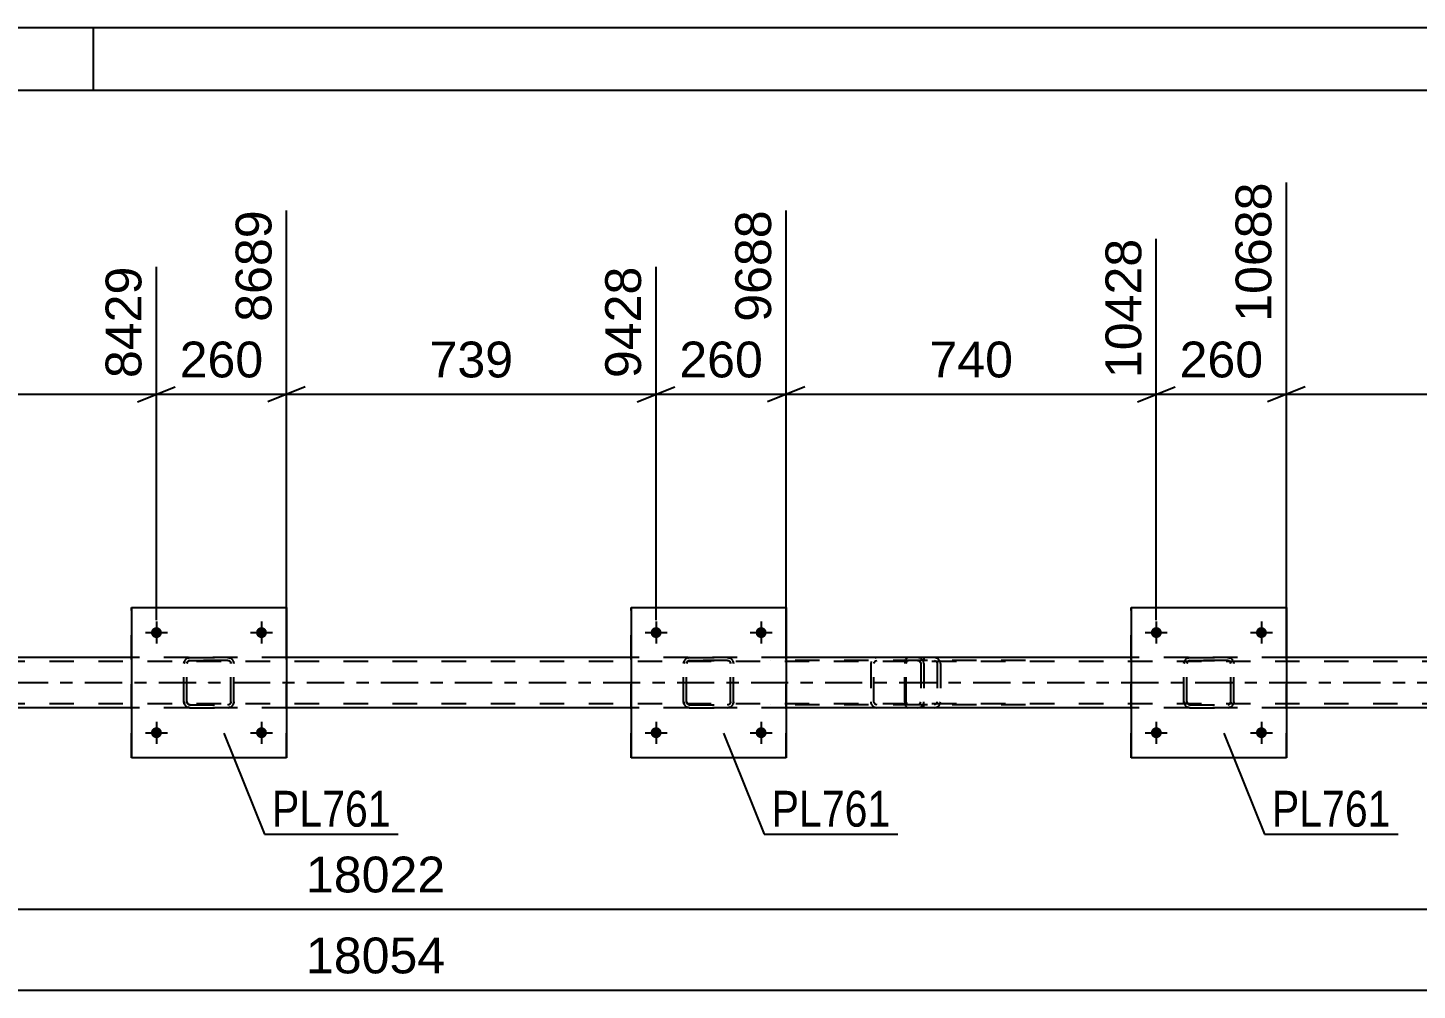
# Model space of a CAD drawing. Header units: millimetres. Extents: x 0 to 841, y 0 to 594.
# Drawn here: x 415.7 to 526.8, y 517.1 to 594 of the extents above; entities that cross this region are included whole.
import ezdxf

# ---------------------------------------------------------------- set-up
doc = ezdxf.new("R2010")
doc.units = ezdxf.units.MM
doc.linetypes.add('DXK_LINE_DOT2', pattern=[3.9198, 1.9599, -1.9599])
doc.linetypes.add('DXK_LINE_DOT3', pattern=[5.9187, 2.979, -0.9799, 0.9799, -0.9799])
doc.styles.add('Arial', font='ARIAL.TTF', dxfattribs={"height": 0.2})
doc.styles.add('Arial Narrow', font='ARIALN.TTF', dxfattribs={"height": 0.2})

# ---------------------------------------------------------------- blocks, each defined once
blk = doc.blocks.new('Unknown-318886728-1115')
at = {"color": 5, "linetype": 'Continuous'}
for p, q in [((841, 594), (0, 594)), ((421, 589), (421, 594)), ((836, 589), (5, 589))]:
    blk.add_line(p, q, dxfattribs=at)
blk = doc.blocks.new('Part-318886728-5435 - 5344')
at = {"color": 7, "linetype": 'DXK_LINE_DOT2'}
for p, q in [((485.87, 543.35), (485.85, 543.17)), ((485.92, 543.51), (485.87, 543.35)), ((486.01, 543.61), (485.92, 543.51)), ((485.98, 543.17), (485.99, 543.26)), ((485.99, 543.26), (486.02, 543.34)), ((486.12, 543.65), (486.01, 543.61)), ((486.02, 543.34), (486.06, 543.39)), ((486.06, 543.39), (486.12, 543.41)), ((495.52, 543.65), (486.12, 543.65)), ((495.52, 543.41), (486.12, 543.41)), ((487.39, 543.65), (487.39, 543.41)), ((488.4, 543.61), (488.21, 543.65)), ((488.21, 543.41), (488.3, 543.39)), ((488.3, 543.39), (488.39, 543.34)), ((488.39, 543.34), (488.44, 543.26)), ((488.44, 543.26), (488.46, 543.17)), ((488.68, 543.33), (488.67, 543.35)), ((488.71, 543.17), (488.68, 543.33)), ((485.85, 540.13), (485.85, 543.17)), ((485.98, 540.13), (485.98, 543.17)), ((488.46, 543.17), (488.46, 540.13)), ((488.71, 543.17), (488.71, 540.13)), ((485.85, 540.13), (485.87, 539.94)), ((485.87, 539.94), (485.92, 539.79)), ((485.99, 540.03), (485.98, 540.13)), ((486.02, 539.96), (485.99, 540.03)), ((486.06, 539.9), (486.02, 539.96)), ((488.39, 539.96), (488.3, 539.9)), ((488.44, 540.03), (488.39, 539.96)), ((488.44, 540.03), (488.45, 540.06)), ((488.45, 540.06), (488.46, 540.13)), ((488.67, 539.94), (488.7, 540.06)), ((488.7, 540.06), (488.71, 540.13)), ((485.92, 539.79), (486.01, 539.68)), ((486.01, 539.68), (486.12, 539.65)), ((486.12, 539.89), (486.06, 539.9)), ((495.52, 539.89), (486.12, 539.89)), ((495.52, 539.65), (486.12, 539.65)), ((487.39, 539.65), (487.39, 539.89)), ((488.3, 539.9), (488.21, 539.89)), ((488.21, 539.65), (488.4, 539.68))]:
    blk.add_line(p, q, dxfattribs=at)
for centre, start, end in [((488.22, 543.15), 23.8494, 68.8059), ((488.22, 540.14), 291.1941, 336.1506)]:
    blk.add_arc(centre, 0.492, start, end, dxfattribs=at)
blk = doc.blocks.new('Bolt-318886728-5385 - 5344')
at = {"linetype": 'Continuous'}
for points in [[(426.46, 537.65, -1), (425.58, 537.65, -1)], [(434.86, 537.65, -1), (433.98, 537.65, -1)]]:
    blk.add_hatch(color=1, dxfattribs=at).paths.add_polyline_path(points)
at = {"color": 1, "linetype": 'Continuous'}
for p, q in [((426.02, 538.53), (426.02, 536.77)), ((434.42, 538.53), (434.42, 536.77)), ((425.14, 537.65), (426.9, 537.65)), ((433.54, 537.65), (435.3, 537.65))]:
    blk.add_line(p, q, dxfattribs=at)
blk = doc.blocks.new('Bolt-318886728-5386 - 5344')
at = {"linetype": 'Continuous'}
for points in [[(426.46, 545.65, -1), (425.58, 545.65, -1)], [(434.86, 545.65, -1), (433.98, 545.65, -1)]]:
    blk.add_hatch(color=1, dxfattribs=at).paths.add_polyline_path(points)
at = {"color": 1, "linetype": 'Continuous'}
for p, q in [((425.14, 545.65), (426.9, 545.65)), ((426.02, 546.53), (426.02, 544.77)), ((433.54, 545.65), (435.3, 545.65)), ((434.42, 546.53), (434.42, 544.77))]:
    blk.add_line(p, q, dxfattribs=at)
blk = doc.blocks.new('Bolt-318886728-5387 - 5344')
at = {"linetype": 'Continuous'}
for points in [[(466.41, 537.65, -1), (465.53, 537.65, -1)], [(474.81, 537.65, -1), (473.93, 537.65, -1)]]:
    blk.add_hatch(color=1, dxfattribs=at).paths.add_polyline_path(points)
at = {"color": 1, "linetype": 'Continuous'}
for p, q in [((465.97, 538.53), (465.97, 536.77)), ((474.37, 538.53), (474.37, 536.77)), ((465.09, 537.65), (466.85, 537.65)), ((473.49, 537.65), (475.25, 537.65))]:
    blk.add_line(p, q, dxfattribs=at)
blk = doc.blocks.new('Bolt-318886728-5388 - 5344')
at = {"linetype": 'Continuous'}
for points in [[(466.41, 545.65, -1), (465.53, 545.65, -1)], [(474.81, 545.65, -1), (473.93, 545.65, -1)]]:
    blk.add_hatch(color=1, dxfattribs=at).paths.add_polyline_path(points)
at = {"color": 1, "linetype": 'Continuous'}
for p, q in [((465.09, 545.65), (466.85, 545.65)), ((465.97, 546.53), (465.97, 544.77)), ((473.49, 545.65), (475.25, 545.65)), ((474.37, 546.53), (474.37, 544.77))]:
    blk.add_line(p, q, dxfattribs=at)
blk = doc.blocks.new('Bolt-318886728-5389 - 5344')
at = {"linetype": 'Continuous'}
for points in [[(506.41, 537.65, -1), (505.53, 537.65, -1)], [(514.81, 537.65, -1), (513.93, 537.65, -1)]]:
    blk.add_hatch(color=1, dxfattribs=at).paths.add_polyline_path(points)
at = {"color": 1, "linetype": 'Continuous'}
for p, q in [((505.97, 538.53), (505.97, 536.77)), ((514.37, 538.53), (514.37, 536.77)), ((505.09, 537.65), (506.85, 537.65)), ((513.49, 537.65), (515.25, 537.65))]:
    blk.add_line(p, q, dxfattribs=at)
blk = doc.blocks.new('Bolt-318886728-5390 - 5344')
at = {"linetype": 'Continuous'}
for points in [[(506.41, 545.65, -1), (505.53, 545.65, -1)], [(514.81, 545.65, -1), (513.93, 545.65, -1)]]:
    blk.add_hatch(color=1, dxfattribs=at).paths.add_polyline_path(points)
at = {"color": 1, "linetype": 'Continuous'}
for p, q in [((505.09, 545.65), (506.85, 545.65)), ((505.97, 546.53), (505.97, 544.77)), ((513.49, 545.65), (515.25, 545.65)), ((514.37, 546.53), (514.37, 544.77))]:
    blk.add_line(p, q, dxfattribs=at)
blk = doc.blocks.new('Part-318886728-5453 - 5344')
at = {"color": 7, "linetype": 'DXK_LINE_DOT2'}
for p, q in [((764.37, 543.33), (88.85, 543.33)), ((436.42, 543.65), (424.02, 543.65)), ((476.37, 543.65), (463.97, 543.65)), ((516.37, 543.65), (503.97, 543.65)), ((764.37, 539.97), (88.85, 539.97)), ((436.42, 539.65), (424.02, 539.65)), ((476.37, 539.65), (463.97, 539.65)), ((516.37, 539.65), (503.97, 539.65))]:
    blk.add_line(p, q, dxfattribs=at)
at = {"color": 2, "linetype": 'Continuous'}
for p, q in [((424.02, 543.65), (396.37, 543.65)), ((463.97, 543.65), (436.42, 543.65)), ((503.97, 543.65), (476.37, 543.65)), ((543.97, 543.65), (516.37, 543.65)), ((424.02, 539.65), (396.37, 539.65)), ((463.97, 539.65), (436.42, 539.65)), ((503.97, 539.65), (476.37, 539.65)), ((543.97, 539.65), (516.37, 539.65))]:
    blk.add_line(p, q, dxfattribs=at)
at = {"color": 7, "linetype": 'DXK_LINE_DOT3'}
blk.add_line((88.85, 541.65), (764.37, 541.65), dxfattribs=at)
blk = doc.blocks.new('Part-318886728-5473 - 5344')
at = {"color": 2, "linetype": 'Continuous'}
for p, q in [((503.97, 547.65), (503.97, 535.65)), ((503.97, 547.65), (516.37, 547.65)), ((516.37, 547.65), (516.37, 535.65)), ((516.37, 535.65), (503.97, 535.65))]:
    blk.add_line(p, q, dxfattribs=at)
at = {"color": 7, "linetype": 'DXK_LINE_DOT2'}
for p, q in [((503.97, 535.65), (503.97, 547.65)), ((516.37, 535.65), (516.37, 547.65))]:
    blk.add_line(p, q, dxfattribs=at)
blk = doc.blocks.new('Part-318886728-5523 - 5344')
at = {"color": 7, "linetype": 'DXK_LINE_DOT2'}
for p, q in [((508.17, 543.17), (508.21, 543.35)), ((508.21, 543.35), (508.17, 543.17)), ((508.41, 543.17), (508.43, 543.26)), ((508.43, 543.26), (508.41, 543.17)), ((508.43, 543.26), (508.48, 543.34)), ((508.48, 543.34), (508.43, 543.26)), ((508.47, 543.61), (508.65, 543.65)), ((508.65, 543.65), (508.47, 543.61)), ((508.48, 543.34), (508.56, 543.39)), ((508.56, 543.39), (508.48, 543.34)), ((508.56, 543.39), (508.65, 543.41)), ((508.65, 543.41), (508.56, 543.39)), ((508.65, 543.65), (511.69, 543.65)), ((508.65, 543.65), (508.65, 543.65)), ((508.65, 543.65), (511.69, 543.65)), ((508.65, 543.41), (511.69, 543.41)), ((508.65, 543.41), (508.65, 543.41)), ((511.69, 543.41), (508.65, 543.41)), ((511.69, 543.65), (511.69, 543.65)), ((511.69, 543.65), (511.87, 543.61)), ((511.87, 543.61), (511.69, 543.65)), ((511.69, 543.41), (511.69, 543.41)), ((511.69, 543.41), (511.78, 543.39)), ((511.78, 543.39), (511.69, 543.41)), ((511.78, 543.39), (511.86, 543.34)), ((511.86, 543.34), (511.78, 543.39)), ((511.86, 543.34), (511.91, 543.26)), ((511.91, 543.26), (511.86, 543.34)), ((511.91, 543.26), (511.93, 543.17)), ((511.93, 543.17), (511.91, 543.26)), ((512.13, 543.35), (512.17, 543.17)), ((512.17, 543.17), (512.13, 543.35)), ((508.17, 540.13), (508.17, 543.17)), ((508.41, 540.13), (508.41, 543.17)), ((511.93, 540.13), (511.93, 543.17)), ((512.17, 540.13), (512.17, 543.17)), ((508.21, 539.94), (508.17, 540.13)), ((508.17, 540.13), (508.21, 539.94)), ((508.43, 540.03), (508.41, 540.13)), ((508.41, 540.13), (508.43, 540.03)), ((508.48, 539.96), (508.43, 540.03)), ((508.43, 540.03), (508.48, 539.96)), ((508.56, 539.9), (508.48, 539.96)), ((508.48, 539.96), (508.56, 539.9)), ((511.86, 539.96), (511.78, 539.9)), ((511.78, 539.9), (511.86, 539.96)), ((511.91, 540.03), (511.86, 539.96)), ((511.86, 539.96), (511.91, 540.03)), ((511.93, 540.13), (511.91, 540.03)), ((511.91, 540.03), (511.93, 540.13)), ((512.17, 540.13), (512.13, 539.94)), ((512.13, 539.94), (512.17, 540.13)), ((508.65, 539.65), (508.47, 539.68)), ((508.47, 539.68), (508.65, 539.65)), ((508.65, 539.89), (508.56, 539.9)), ((508.56, 539.9), (508.65, 539.89)), ((508.65, 539.89), (511.69, 539.89)), ((508.65, 539.89), (508.65, 539.89)), ((508.65, 539.89), (511.69, 539.89)), ((508.65, 539.65), (511.69, 539.65)), ((508.65, 539.65), (508.65, 539.65)), ((508.65, 539.65), (511.69, 539.65)), ((511.78, 539.9), (511.69, 539.89)), ((511.69, 539.89), (511.78, 539.9)), ((511.69, 539.89), (511.69, 539.89)), ((511.87, 539.68), (511.69, 539.65)), ((511.69, 539.65), (511.87, 539.68)), ((511.69, 539.65), (511.69, 539.65))]:
    blk.add_line(p, q, dxfattribs=at)
at = {"color": 7, "linetype": 'DXK_LINE_DOT3'}
blk.add_line((510.17, 541.64), (510.17, 541.65), dxfattribs=at)
at = {"color": 7, "linetype": 'DXK_LINE_DOT2'}
for centre, start, end in [((508.65, 543.17), 112.5, 157.5), ((508.65, 543.17), 112.5, 157.5), ((511.69, 543.17), 22.5, 67.5), ((511.69, 543.17), 22.5, 67.5), ((508.65, 540.13), 202.5, 247.5), ((508.65, 540.13), 202.5, 247.5), ((511.69, 540.13), 292.5, 337.5), ((511.69, 540.13), 292.5, 337.5)]:
    blk.add_arc(centre, 0.48, start, end, dxfattribs=at)
blk = doc.blocks.new('Part-318886728-5528 - 5344')
at = {"color": 2, "linetype": 'Continuous'}
for p, q in [((463.97, 547.65), (463.97, 535.65)), ((463.97, 547.65), (476.37, 547.65)), ((476.37, 547.65), (476.37, 535.65)), ((476.37, 535.65), (463.97, 535.65))]:
    blk.add_line(p, q, dxfattribs=at)
at = {"color": 7, "linetype": 'DXK_LINE_DOT2'}
for p, q in [((463.97, 535.65), (463.97, 547.65)), ((476.37, 535.65), (476.37, 547.65))]:
    blk.add_line(p, q, dxfattribs=at)
blk = doc.blocks.new('Part-318886728-5529 - 5344')
at = {"color": 7, "linetype": 'DXK_LINE_DOT2'}
for p, q in [((468.17, 543.17), (468.21, 543.35)), ((468.21, 543.35), (468.17, 543.17)), ((468.41, 543.17), (468.43, 543.26)), ((468.43, 543.26), (468.41, 543.17)), ((468.43, 543.26), (468.48, 543.34)), ((468.48, 543.34), (468.43, 543.26)), ((468.47, 543.61), (468.65, 543.65)), ((468.65, 543.65), (468.47, 543.61)), ((468.48, 543.34), (468.56, 543.39)), ((468.56, 543.39), (468.48, 543.34)), ((468.56, 543.39), (468.65, 543.41)), ((468.65, 543.41), (468.56, 543.39)), ((468.65, 543.65), (471.69, 543.65)), ((468.65, 543.65), (468.65, 543.65)), ((468.65, 543.65), (471.69, 543.65)), ((468.65, 543.41), (471.69, 543.41)), ((468.65, 543.41), (468.65, 543.41)), ((471.69, 543.41), (468.65, 543.41)), ((471.69, 543.65), (471.69, 543.65)), ((471.69, 543.65), (471.87, 543.61)), ((471.87, 543.61), (471.69, 543.65)), ((471.69, 543.41), (471.69, 543.41)), ((471.69, 543.41), (471.78, 543.39)), ((471.78, 543.39), (471.69, 543.41)), ((471.78, 543.39), (471.86, 543.34)), ((471.86, 543.34), (471.78, 543.39)), ((471.86, 543.34), (471.91, 543.26)), ((471.91, 543.26), (471.86, 543.34)), ((471.91, 543.26), (471.93, 543.17)), ((471.93, 543.17), (471.91, 543.26)), ((472.13, 543.35), (472.17, 543.17)), ((472.17, 543.17), (472.13, 543.35)), ((468.17, 540.13), (468.17, 543.17)), ((468.41, 540.13), (468.41, 543.17)), ((471.93, 540.13), (471.93, 543.17)), ((472.17, 540.13), (472.17, 543.17)), ((468.21, 539.94), (468.17, 540.13)), ((468.17, 540.13), (468.21, 539.94)), ((468.43, 540.03), (468.41, 540.13)), ((468.41, 540.13), (468.43, 540.03)), ((468.48, 539.96), (468.43, 540.03)), ((468.43, 540.03), (468.48, 539.96)), ((468.56, 539.9), (468.48, 539.96)), ((468.48, 539.96), (468.56, 539.9)), ((471.86, 539.96), (471.78, 539.9)), ((471.78, 539.9), (471.86, 539.96)), ((471.91, 540.03), (471.86, 539.96)), ((471.86, 539.96), (471.91, 540.03)), ((471.93, 540.13), (471.91, 540.03)), ((471.91, 540.03), (471.93, 540.13)), ((472.17, 540.13), (472.13, 539.94)), ((472.13, 539.94), (472.17, 540.13)), ((468.65, 539.65), (468.47, 539.68)), ((468.47, 539.68), (468.65, 539.65)), ((468.65, 539.89), (468.56, 539.9)), ((468.56, 539.9), (468.65, 539.89)), ((468.65, 539.89), (471.69, 539.89)), ((468.65, 539.89), (468.65, 539.89)), ((468.65, 539.89), (471.69, 539.89)), ((468.65, 539.65), (471.69, 539.65)), ((468.65, 539.65), (468.65, 539.65)), ((468.65, 539.65), (471.69, 539.65)), ((471.78, 539.9), (471.69, 539.89)), ((471.69, 539.89), (471.78, 539.9)), ((471.69, 539.89), (471.69, 539.89)), ((471.87, 539.68), (471.69, 539.65)), ((471.69, 539.65), (471.87, 539.68)), ((471.69, 539.65), (471.69, 539.65))]:
    blk.add_line(p, q, dxfattribs=at)
at = {"color": 7, "linetype": 'DXK_LINE_DOT3'}
blk.add_line((470.17, 541.64), (470.17, 541.65), dxfattribs=at)
at = {"color": 7, "linetype": 'DXK_LINE_DOT2'}
for centre, start, end in [((468.65, 543.17), 112.5, 157.5), ((468.65, 543.17), 112.5, 157.5), ((471.69, 543.17), 22.5, 67.5), ((471.69, 543.17), 22.5, 67.5), ((468.65, 540.13), 202.5, 247.5), ((468.65, 540.13), 202.5, 247.5), ((471.69, 540.13), 292.5, 337.5), ((471.69, 540.13), 292.5, 337.5)]:
    blk.add_arc(centre, 0.48, start, end, dxfattribs=at)
blk = doc.blocks.new('Part-318886728-5534 - 5344')
at = {"color": 2, "linetype": 'Continuous'}
for p, q in [((424.02, 547.65), (424.02, 535.65)), ((424.02, 547.65), (436.42, 547.65)), ((436.42, 547.65), (436.42, 535.65)), ((436.42, 535.65), (424.02, 535.65))]:
    blk.add_line(p, q, dxfattribs=at)
at = {"color": 7, "linetype": 'DXK_LINE_DOT2'}
for p, q in [((424.02, 535.65), (424.02, 547.65)), ((436.42, 535.65), (436.42, 547.65))]:
    blk.add_line(p, q, dxfattribs=at)
blk = doc.blocks.new('Part-318886728-5535 - 5344')
at = {"color": 7, "linetype": 'DXK_LINE_DOT2'}
for p, q in [((428.22, 543.17), (428.26, 543.35)), ((428.26, 543.35), (428.22, 543.17)), ((428.46, 543.17), (428.48, 543.26)), ((428.48, 543.26), (428.46, 543.17)), ((428.48, 543.26), (428.53, 543.34)), ((428.53, 543.34), (428.48, 543.26)), ((428.52, 543.61), (428.7, 543.65)), ((428.7, 543.65), (428.52, 543.61)), ((428.53, 543.34), (428.61, 543.39)), ((428.61, 543.39), (428.53, 543.34)), ((428.61, 543.39), (428.7, 543.41)), ((428.7, 543.41), (428.61, 543.39)), ((428.7, 543.65), (431.74, 543.65)), ((428.7, 543.65), (428.7, 543.65)), ((428.7, 543.65), (431.74, 543.65)), ((428.7, 543.41), (431.74, 543.41)), ((428.7, 543.41), (428.7, 543.41)), ((431.74, 543.41), (428.7, 543.41)), ((431.74, 543.65), (431.74, 543.65)), ((431.74, 543.65), (431.92, 543.61)), ((431.92, 543.61), (431.74, 543.65)), ((431.74, 543.41), (431.74, 543.41)), ((431.74, 543.41), (431.83, 543.39)), ((431.83, 543.39), (431.74, 543.41)), ((431.83, 543.39), (431.91, 543.34)), ((431.91, 543.34), (431.83, 543.39)), ((431.91, 543.34), (431.96, 543.26)), ((431.96, 543.26), (431.91, 543.34)), ((431.96, 543.26), (431.98, 543.17)), ((431.98, 543.17), (431.96, 543.26)), ((432.18, 543.35), (432.22, 543.17)), ((432.22, 543.17), (432.18, 543.35)), ((428.22, 540.13), (428.22, 543.17)), ((428.46, 540.13), (428.46, 543.17)), ((431.98, 540.13), (431.98, 543.17)), ((432.22, 540.13), (432.22, 543.17)), ((428.26, 539.94), (428.22, 540.13)), ((428.22, 540.13), (428.26, 539.94)), ((428.48, 540.03), (428.46, 540.13)), ((428.46, 540.13), (428.48, 540.03)), ((428.53, 539.96), (428.48, 540.03)), ((428.48, 540.03), (428.53, 539.96)), ((428.61, 539.9), (428.53, 539.96)), ((428.53, 539.96), (428.61, 539.9)), ((431.91, 539.96), (431.83, 539.9)), ((431.83, 539.9), (431.91, 539.96)), ((431.96, 540.03), (431.91, 539.96)), ((431.91, 539.96), (431.96, 540.03)), ((431.98, 540.13), (431.96, 540.03)), ((431.96, 540.03), (431.98, 540.13)), ((432.22, 540.13), (432.18, 539.94)), ((432.18, 539.94), (432.22, 540.13)), ((428.7, 539.65), (428.52, 539.68)), ((428.52, 539.68), (428.7, 539.65)), ((428.7, 539.89), (428.61, 539.9)), ((428.61, 539.9), (428.7, 539.89)), ((428.7, 539.89), (431.74, 539.89)), ((428.7, 539.89), (428.7, 539.89)), ((428.7, 539.89), (431.74, 539.89)), ((428.7, 539.65), (431.74, 539.65)), ((428.7, 539.65), (428.7, 539.65)), ((428.7, 539.65), (431.74, 539.65)), ((431.83, 539.9), (431.74, 539.89)), ((431.74, 539.89), (431.83, 539.9)), ((431.74, 539.89), (431.74, 539.89)), ((431.92, 539.68), (431.74, 539.65)), ((431.74, 539.65), (431.92, 539.68)), ((431.74, 539.65), (431.74, 539.65))]:
    blk.add_line(p, q, dxfattribs=at)
at = {"color": 7, "linetype": 'DXK_LINE_DOT3'}
blk.add_line((430.22, 541.64), (430.22, 541.65), dxfattribs=at)
at = {"color": 7, "linetype": 'DXK_LINE_DOT2'}
for centre, start, end in [((428.7, 543.17), 112.5, 157.5), ((428.7, 543.17), 112.5, 157.5), ((431.74, 543.17), 22.5, 67.5), ((431.74, 543.17), 22.5, 67.5), ((428.7, 540.13), 202.5, 247.5), ((428.7, 540.13), 202.5, 247.5), ((431.74, 540.13), 292.5, 337.5), ((431.74, 540.13), 292.5, 337.5)]:
    blk.add_arc(centre, 0.48, start, end, dxfattribs=at)
blk = doc.blocks.new('Part-318886728-5562 - 5344')
at = {"color": 7, "linetype": 'DXK_LINE_DOT2'}
for p, q in [((486.88, 543.65), (475.11, 543.65)), ((486.88, 543.41), (475.11, 543.41)), ((483.17, 543.33), (483.14, 543.17)), ((483.17, 543.35), (483.17, 543.33)), ((483.39, 543.17), (483.41, 543.26)), ((483.41, 543.26), (483.47, 543.34)), ((483.65, 543.65), (483.45, 543.61)), ((483.47, 543.34), (483.55, 543.39)), ((483.55, 543.39), (483.65, 543.41)), ((487.08, 543.61), (486.88, 543.65)), ((486.88, 543.41), (486.98, 543.39)), ((486.98, 543.39), (487.06, 543.34)), ((487.06, 543.34), (487.12, 543.26)), ((487.12, 543.26), (487.14, 543.17)), ((487.36, 543.33), (487.35, 543.35)), ((487.39, 543.17), (487.36, 543.33)), ((483.14, 543.17), (483.14, 540.13)), ((483.39, 540.13), (483.39, 543.17)), ((487.14, 543.17), (487.14, 540.13)), ((487.39, 543.17), (487.39, 540.13)), ((483.14, 540.13), (483.15, 540.06)), ((483.15, 540.06), (483.17, 539.94)), ((483.41, 540.06), (483.39, 540.13)), ((483.41, 540.03), (483.41, 540.06)), ((483.47, 539.96), (483.41, 540.03)), ((483.55, 539.9), (483.47, 539.96)), ((487.06, 539.96), (486.98, 539.9)), ((487.12, 540.03), (487.06, 539.96)), ((487.12, 540.06), (487.14, 540.13)), ((487.12, 540.03), (487.12, 540.06)), ((487.35, 539.94), (487.38, 540.06)), ((487.38, 540.06), (487.39, 540.13)), ((486.88, 539.89), (475.11, 539.89)), ((486.88, 539.65), (475.11, 539.65)), ((483.45, 539.68), (483.65, 539.65)), ((483.65, 539.89), (483.55, 539.9)), ((486.98, 539.9), (486.88, 539.89)), ((486.88, 539.65), (487.08, 539.68))]:
    blk.add_line(p, q, dxfattribs=at)
for centre, start, end in [((486.9, 543.15), 24.32, 69.2417), ((483.63, 540.15), 204.32, 249.2417), ((486.9, 540.15), 290.7583, 335.68)]:
    blk.add_arc(centre, 0.496, start, end, dxfattribs=at)
blk = doc.blocks.new('StraightDimension-318886728-5631 - 5344')
at = {"color": 7, "linetype": 'Continuous'}
blk.add_line((88.85, 523.53), (798.22, 523.53), dxfattribs=at)
at = {"color": 0}
blk.add_wipeout([(449.69, 524.28), (449.69, 528.48), (437.38, 528.48), (437.38, 524.28)], dxfattribs=at)
at = {"color": 3, "style": 'Arial'}
blk.add_text('18022', height=2.865, dxfattribs=at).set_placement((437.98, 524.88))
blk = doc.blocks.new('StraightDimension-318886728-5652 - 5344')
at = {"color": 7, "linetype": 'Continuous'}
blk.add_line((88.21, 517.06), (798.86, 517.06), dxfattribs=at)
at = {"color": 0}
blk.add_wipeout([(449.69, 517.81), (449.69, 522.01), (437.38, 522.01), (437.38, 517.81)], dxfattribs=at)
at = {"color": 3, "style": 'Arial'}
blk.add_text('18054', height=2.865, dxfattribs=at).set_placement((437.98, 518.41))
blk = doc.blocks.new('StraightDimension-318886728-6097 - 5344')
at = {"color": 7, "linetype": 'Continuous'}
for p, q in [((476.37, 544.65), (476.37, 579.4)), ((465.97, 546.65), (465.97, 574.9)), ((464.47, 564.1), (467.47, 565.3)), ((465.97, 564.7), (476.37, 564.7)), ((477.87, 565.3), (474.87, 564.1))]:
    blk.add_line(p, q, dxfattribs=at)
at = {"color": 0}
blk.add_wipeout([(475.11, 565.45), (475.11, 569.65), (467.23, 569.65), (467.23, 565.45)], dxfattribs=at)
at = {"color": 3, "style": 'Arial'}
blk.add_text('260', height=2.865, dxfattribs=at).set_placement((467.83, 566.05))
at = {"color": 0, "linetype": 'Continuous'}
blk.add_wipeout([(475.77, 580), (471.57, 580), (471.57, 569.9), (475.77, 569.9)], dxfattribs=at)
at = {"color": 3, "linetype": 'Continuous', "style": 'Arial'}
blk.add_text('9688', height=2.865, rotation=90.0002, dxfattribs=at).set_placement((475.17, 570.5))
blk = doc.blocks.new('StraightDimension-318886728-6137 - 5344')
at = {"color": 7, "linetype": 'Continuous'}
for p, q in [((436.42, 544.65), (436.42, 579.4)), ((426.02, 546.65), (426.02, 574.9)), ((424.52, 564.1), (427.52, 565.3)), ((426.02, 564.7), (436.42, 564.7)), ((437.92, 565.3), (434.92, 564.1))]:
    blk.add_line(p, q, dxfattribs=at)
at = {"color": 0}
blk.add_wipeout([(435.16, 565.45), (435.16, 569.65), (427.28, 569.65), (427.28, 565.45)], dxfattribs=at)
at = {"color": 3, "style": 'Arial'}
blk.add_text('260', height=2.865, dxfattribs=at).set_placement((427.88, 566.05))
at = {"color": 0, "linetype": 'Continuous'}
blk.add_wipeout([(435.82, 580), (431.62, 580), (431.62, 569.9), (435.82, 569.9)], dxfattribs=at)
at = {"color": 3, "linetype": 'Continuous', "style": 'Arial'}
blk.add_text('8689', height=2.865, rotation=90.0002, dxfattribs=at).set_placement((435.22, 570.5))
blk = doc.blocks.new('StraightDimension-318886728-6037 - 5344')
at = {"color": 7, "linetype": 'Continuous'}
for p, q in [((516.37, 544.65), (516.37, 581.62)), ((545.97, 546.65), (545.97, 577.12)), ((517.87, 565.3), (514.87, 564.1)), ((516.37, 564.7), (545.97, 564.7)), ((544.47, 564.1), (547.47, 565.3))]:
    blk.add_line(p, q, dxfattribs=at)
at = {"color": 0}
blk.add_wipeout([(535.1, 565.45), (535.1, 569.65), (527.23, 569.65), (527.23, 565.45)], dxfattribs=at)
at = {"color": 3, "style": 'Arial'}
blk.add_text('740', height=2.865, dxfattribs=at).set_placement((527.83, 566.05))
at = {"color": 0, "linetype": 'Continuous'}
blk.add_wipeout([(545.37, 577.72), (541.17, 577.72), (541.17, 565.4), (545.37, 565.4)], dxfattribs=at)
at = {"color": 3, "linetype": 'Continuous', "style": 'Arial'}
blk.add_text('11428', height=2.865, rotation=90.0002, dxfattribs=at).set_placement((544.77, 566))
blk = doc.blocks.new('StraightDimension-318886728-6057 - 5344')
at = {"color": 7, "linetype": 'Continuous'}
for p, q in [((516.37, 544.65), (516.37, 581.62)), ((505.97, 546.65), (505.97, 577.12)), ((504.47, 564.1), (507.47, 565.3)), ((505.97, 564.7), (516.37, 564.7)), ((517.87, 565.3), (514.87, 564.1))]:
    blk.add_line(p, q, dxfattribs=at)
at = {"color": 0}
blk.add_wipeout([(515.11, 565.45), (515.11, 569.65), (507.23, 569.65), (507.23, 565.45)], dxfattribs=at)
at = {"color": 3, "style": 'Arial'}
blk.add_text('260', height=2.865, dxfattribs=at).set_placement((507.83, 566.05))
at = {"color": 0, "linetype": 'Continuous'}
blk.add_wipeout([(515.77, 582.22), (511.57, 582.22), (511.57, 569.9), (515.77, 569.9)], dxfattribs=at)
at = {"color": 3, "linetype": 'Continuous', "style": 'Arial'}
blk.add_text('10688', height=2.865, rotation=90.0002, dxfattribs=at).set_placement((515.17, 570.5))
blk = doc.blocks.new('StraightDimension-318886728-6077 - 5344')
at = {"color": 7, "linetype": 'Continuous'}
for p, q in [((476.37, 544.65), (476.37, 579.4)), ((505.97, 546.65), (505.97, 577.12)), ((477.87, 565.3), (474.87, 564.1)), ((476.37, 564.7), (505.97, 564.7)), ((504.47, 564.1), (507.47, 565.3))]:
    blk.add_line(p, q, dxfattribs=at)
at = {"color": 0}
blk.add_wipeout([(495.11, 565.45), (495.11, 569.65), (487.23, 569.65), (487.23, 565.45)], dxfattribs=at)
at = {"color": 3, "style": 'Arial'}
blk.add_text('740', height=2.865, dxfattribs=at).set_placement((487.83, 566.05))
at = {"color": 0, "linetype": 'Continuous'}
blk.add_wipeout([(505.37, 577.72), (501.17, 577.72), (501.17, 565.4), (505.37, 565.4)], dxfattribs=at)
at = {"color": 3, "linetype": 'Continuous', "style": 'Arial'}
blk.add_text('10428', height=2.865, rotation=90.0002, dxfattribs=at).set_placement((504.77, 566))
blk = doc.blocks.new('StraightDimension-318886728-6117 - 5344')
at = {"color": 7, "linetype": 'Continuous'}
for p, q in [((436.42, 544.65), (436.42, 579.4)), ((465.97, 546.65), (465.97, 574.9)), ((437.92, 565.3), (434.92, 564.1)), ((436.42, 564.7), (465.97, 564.7)), ((464.47, 564.1), (467.47, 565.3))]:
    blk.add_line(p, q, dxfattribs=at)
at = {"color": 0}
blk.add_wipeout([(455.13, 565.45), (455.13, 569.65), (447.26, 569.65), (447.26, 565.45)], dxfattribs=at)
at = {"color": 3, "style": 'Arial'}
blk.add_text('739', height=2.865, dxfattribs=at).set_placement((447.86, 566.05))
at = {"color": 0, "linetype": 'Continuous'}
blk.add_wipeout([(465.37, 575.5), (461.17, 575.5), (461.17, 565.4), (465.37, 565.4)], dxfattribs=at)
at = {"color": 3, "linetype": 'Continuous', "style": 'Arial'}
blk.add_text('9428', height=2.865, rotation=90.0002, dxfattribs=at).set_placement((464.77, 566))
blk = doc.blocks.new('StraightDimension-318886728-6157 - 5344')
at = {"color": 7, "linetype": 'Continuous'}
for p, q in [((396.37, 544.65), (396.37, 579.4)), ((426.02, 546.65), (426.02, 574.9)), ((397.87, 565.3), (394.87, 564.1)), ((396.37, 564.7), (426.02, 564.7)), ((424.52, 564.1), (427.52, 565.3))]:
    blk.add_line(p, q, dxfattribs=at)
at = {"color": 0}
blk.add_wipeout([(415.13, 565.45), (415.13, 569.65), (407.26, 569.65), (407.26, 565.45)], dxfattribs=at)
at = {"color": 3, "style": 'Arial'}
blk.add_text('741', height=2.865, dxfattribs=at).set_placement((407.86, 566.05))
at = {"color": 0, "linetype": 'Continuous'}
blk.add_wipeout([(425.42, 575.5), (421.22, 575.5), (421.22, 565.4), (425.42, 565.4)], dxfattribs=at)
at = {"color": 3, "linetype": 'Continuous', "style": 'Arial'}
blk.add_text('8429', height=2.865, rotation=90.0002, dxfattribs=at).set_placement((424.82, 566))
blk = doc.blocks.new('Mark-318886728-5469 - 5344')
at = {"color": 30, "linetype": 'Continuous'}
for p, q in [((511.37, 537.61), (514.61, 529.54)), ((514.61, 529.54), (525.31, 529.54))]:
    blk.add_line(p, q, dxfattribs=at)
at = {"color": 0}
blk.add_wipeout([(524.71, 530.14), (524.71, 533.14), (515.21, 533.14), (515.21, 530.14)], dxfattribs=at)
blk.add_wipeout([(524.71, 530.14), (524.71, 533.14), (515.21, 533.14), (515.21, 530.14)], dxfattribs=at)
at = {"color": 3, "style": 'Arial Narrow'}
blk.add_text('PL761', height=2.863, dxfattribs=at).set_placement((515.21, 530.14))
blk = doc.blocks.new('Mark-318886728-5524 - 5344')
at = {"color": 30, "linetype": 'Continuous'}
for p, q in [((471.37, 537.61), (474.61, 529.54)), ((474.61, 529.54), (485.31, 529.54))]:
    blk.add_line(p, q, dxfattribs=at)
at = {"color": 0}
blk.add_wipeout([(484.71, 530.14), (484.71, 533.14), (475.21, 533.14), (475.21, 530.14)], dxfattribs=at)
blk.add_wipeout([(484.71, 530.14), (484.71, 533.14), (475.21, 533.14), (475.21, 530.14)], dxfattribs=at)
at = {"color": 3, "style": 'Arial Narrow'}
blk.add_text('PL761', height=2.863, dxfattribs=at).set_placement((475.21, 530.14))
blk = doc.blocks.new('Mark-318886728-5530 - 5344')
at = {"color": 30, "linetype": 'Continuous'}
for p, q in [((431.42, 537.61), (434.66, 529.54)), ((434.66, 529.54), (445.36, 529.54))]:
    blk.add_line(p, q, dxfattribs=at)
at = {"color": 0}
blk.add_wipeout([(444.76, 530.14), (444.76, 533.14), (435.26, 533.14), (435.26, 530.14)], dxfattribs=at)
blk.add_wipeout([(444.76, 530.14), (444.76, 533.14), (435.26, 533.14), (435.26, 530.14)], dxfattribs=at)
at = {"color": 3, "style": 'Arial Narrow'}
blk.add_text('PL761', height=2.863, dxfattribs=at).set_placement((435.26, 530.14))

msp = doc.modelspace()

# ---------------------------------------------------------------- block references
for name in ['Unknown-318886728-1115', 'Part-318886728-5534 - 5344', 'Part-318886728-5528 - 5344', 'Part-318886728-5473 - 5344', 'Bolt-318886728-5386 - 5344', 'Bolt-318886728-5388 - 5344', 'Bolt-318886728-5390 - 5344', 'Part-318886728-5453 - 5344', 'Part-318886728-5535 - 5344', 'Part-318886728-5529 - 5344', 'Part-318886728-5562 - 5344', 'Part-318886728-5435 - 5344', 'Part-318886728-5523 - 5344', 'Bolt-318886728-5385 - 5344', 'Bolt-318886728-5387 - 5344', 'Bolt-318886728-5389 - 5344']:
    msp.add_blockref(name, (0, 0))

# ---------------------------------------------------------------- next in the draw order: block references
for name in ['StraightDimension-318886728-6037 - 5344', 'StraightDimension-318886728-6137 - 5344', 'StraightDimension-318886728-6097 - 5344', 'StraightDimension-318886728-5631 - 5344']:
    msp.add_blockref(name, (0, 0))

# ---------------------------------------------------------------- next in the draw order: block references
for name in ['StraightDimension-318886728-6057 - 5344', 'StraightDimension-318886728-6157 - 5344', 'StraightDimension-318886728-6117 - 5344', 'StraightDimension-318886728-5652 - 5344']:
    msp.add_blockref(name, (0, 0))

# ---------------------------------------------------------------- next in the draw order: block references
for name in ['StraightDimension-318886728-6077 - 5344', 'Mark-318886728-5530 - 5344', 'Mark-318886728-5524 - 5344', 'Mark-318886728-5469 - 5344']:
    msp.add_blockref(name, (0, 0))

doc.saveas('drawing.dxf')
